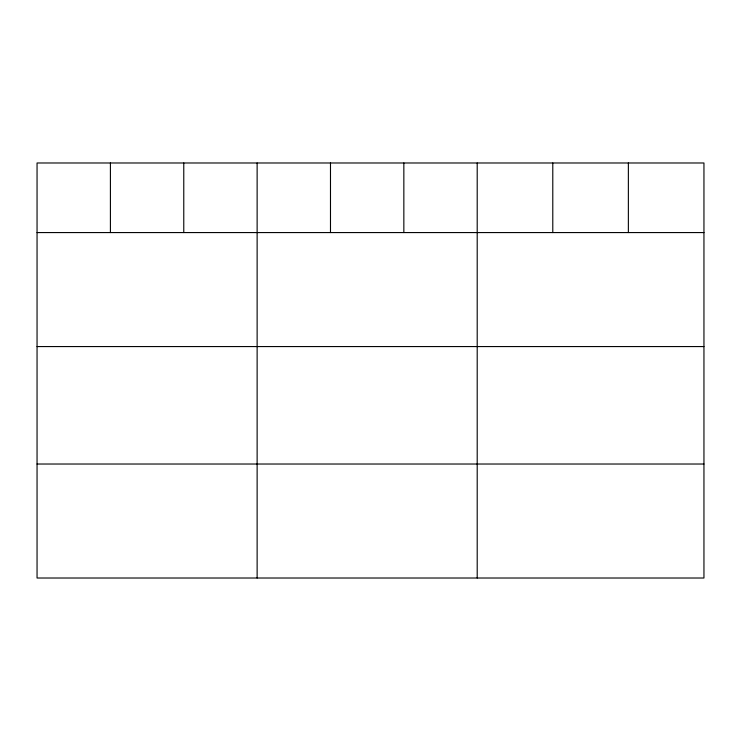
<?xml version="1.0" encoding="UTF-8"?>
<svg xmlns="http://www.w3.org/2000/svg" width="741" height="741" viewBox="0 0 741 741"><rect width="100%" height="100%" fill="white"/><g stroke="black" fill="none" stroke-linecap="round" stroke-linejoin="round"><path stroke-width="1.11" d="M703.95 232.572L703.95 578.017L37.05 578.017L37.05 162.983L703.95 162.983L703.95 232.572L37.05 232.572M37.05 346.566L703.95 346.566M37.05 464.023L703.95 464.023M628.368 162.983L628.368 232.572M552.786 162.983L552.786 232.572M477.204 162.983L477.204 578.017M403.845 162.983L403.845 232.572M330.486 162.983L330.486 232.572M257.127 162.983L257.127 578.017M183.768 162.983L183.768 232.572M110.409 162.983L110.409 232.572"/></g></svg>
